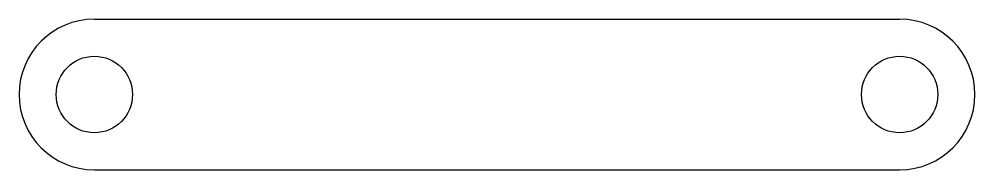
# Model space of a CAD drawing. Header units: millimetres. Extents: x -20.6 to 20.6, y -3.2 to 3.2.
import ezdxf

# ---------------------------------------------------------------- set-up
doc = ezdxf.new("R2010")
doc.units = ezdxf.units.MM
doc.layers.add('Sketch087', color=7, linetype='CONTINUOUS')

msp = doc.modelspace()

# ---------------------------------------------------------------- linework, layer by layer
at = {"layer": 'Sketch087'}
for p, q in [((-17.397, 3.25), (17.397, 3.25)), ((-17.397, -3.25), (17.397, -3.25))]:
    msp.add_line(p, q, dxfattribs=at)
for centre in [(-17.397, 0), (17.397, 0)]:
    msp.add_circle(centre, 1.65, dxfattribs=at)
for centre, start, end in [((-17.397, 0), 90, -90), ((17.397, 0), -90, 90)]:
    msp.add_arc(centre, 3.25, start, end, dxfattribs=at)

doc.saveas('drawing.dxf')
